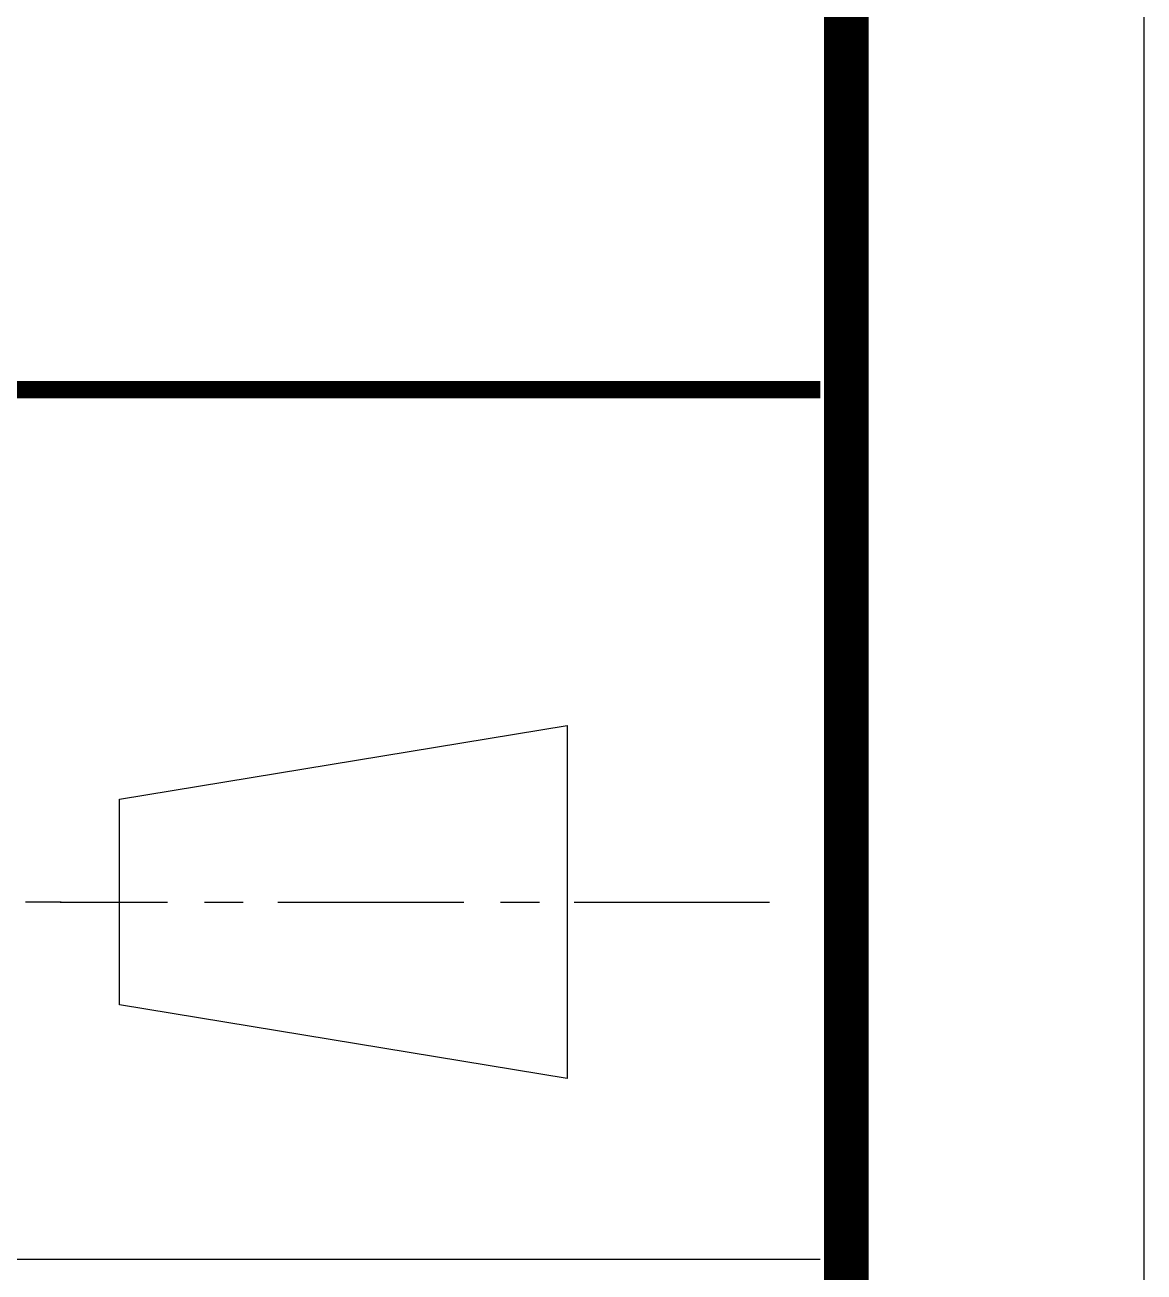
# Model space of a CAD drawing. Header units: inches. Extents: x 782 to 1065, y -130 to 27.
# Drawn here: x 913.79 to 920.26, y -119.54 to -112.33 of the extents above; entities that cross this region are included whole.
import ezdxf

# ---------------------------------------------------------------- set-up
doc = ezdxf.new("R2010")
doc.units = ezdxf.units.IN
doc.header["$LTSCALE"] = 3
doc.header["$MEASUREMENT"] = 0
doc.layers.add('K', color=92, linetype='Continuous')

msp = doc.modelspace()

# ---------------------------------------------------------------- linework, layer by layer
at = {"layer": 'K'}
msp.add_lwpolyline([(782.2559, -129.8237), (920.2565, -129.8237), (920.2565, -32.1814), (782.2559, -32.1814)], close=True, dxfattribs=at)
msp.add_lwpolyline([(782.2559, -129.8237), (920.2565, -129.8237), (920.2565, -32.1814), (782.2559, -32.1814)], close=True, dxfattribs=at)
at = {"layer": 'K', "const_width": 0.2581}
msp.add_lwpolyline([(918.5372, -128.1044), (918.5372, -33.9007), (783.9752, -33.9007), (783.9752, -128.1044)], close=True, dxfattribs=at)
at = {"layer": 'K', "linetype": 'ByBlock'}
msp.add_lwpolyline([(878.5905, -127.953, 0.148, 0.148, 0), (878.5905, -114.4376, 0.0987, 0.0987, 0), (918.3858, -114.4376, 0, 0, 0)], format="xyseb", dxfattribs=at)
msp.add_lwpolyline([(914.3362, -116.8033), (916.9243, -116.3784), (916.9243, -118.4177), (914.3362, -117.9928)], close=True, dxfattribs=at)
for points in [[(913.9996, -117.398), (913.7941, -117.398)], [(913.9947, -117.398), (914.6152, -117.398)], [(914.8276, -117.398), (915.0518, -117.398)], [(915.2524, -117.398), (916.3261, -117.398)], [(916.5385, -117.398), (916.7627, -117.398)], [(916.9633, -117.398), (918.092, -117.398)], [(878.5358, -119.4617), (887.2096, -119.4617), (918.3858, -119.4617)]]:
    msp.add_lwpolyline(points, dxfattribs=at)

doc.saveas('drawing.dxf')
